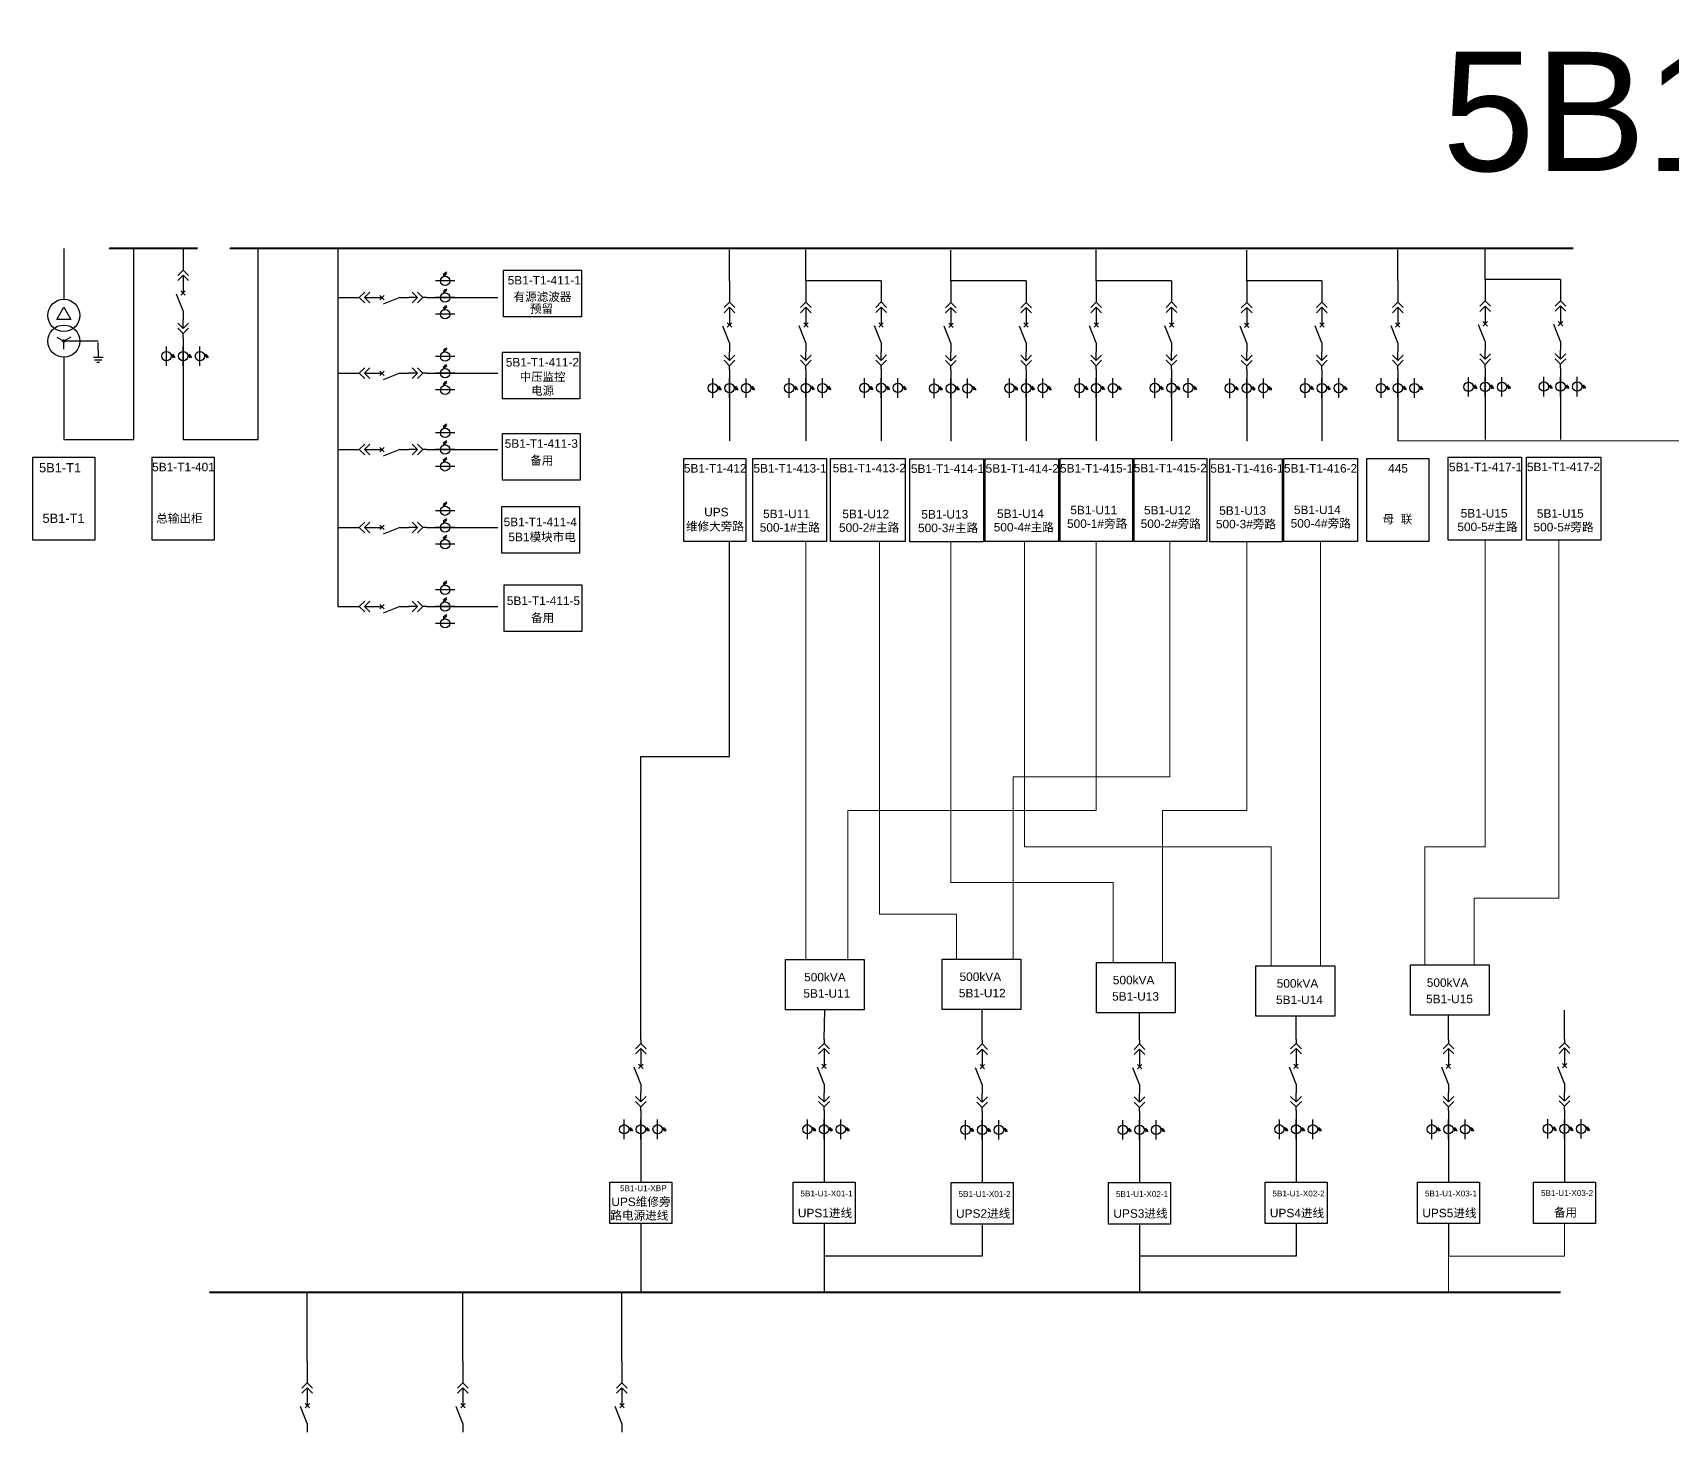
# Model space of a CAD drawing. Header units: metres. Extents: x 1150 to 1425, y 562 to 788.
# Drawn here: x 1149.7 to 1287.2, y 670.4 to 787.8 of the extents above; entities that cross this region are included whole.
import ezdxf
from ezdxf.enums import TextEntityAlignment as Align

# ---------------------------------------------------------------- set-up
doc = ezdxf.new("R2010")
doc.units = ezdxf.units.M
doc.header["$MEASUREMENT"] = 0
doc.linetypes.add('CENTER', pattern=[2, 1.25, -0.25, 0.25, -0.25])
doc.linetypes.add('CONTINOUS', pattern=[0])
doc.layers.get('0').update_dxf_attribs({"linetype": 'CONTINUOUS', "lineweight": 25})
doc.styles.add('Standard_copy2', font='arial.ttf')

# ---------------------------------------------------------------- blocks, each defined once
blk = doc.blocks.new('DYDQAA05')
at = {"color": 0}
blk.add_lwpolyline([(0, 0), (0, -7)], dxfattribs=at)
blk = doc.blocks.new('DYDQAA03')
at = {"color": 0}
for points in [[(0, 0), (0, -1.5)], [(-2.12, -3.62), (0, -1.5)], [(-2.12, -5.62), (0, -3.5)], [(2.12, -3.62), (0, -1.5)], [(2.12, -5.62), (0, -3.5)], [(0, -3.5), (0, -7)]]:
    blk.add_lwpolyline(points, dxfattribs=at)
blk = doc.blocks.new('DYDQAA09')
at = {"color": 0}
blk.add_lwpolyline([(0, 0), (0, -3.5)], dxfattribs=at)
blk.add_lwpolyline([(0, 0), (0, -3.5)], dxfattribs=at)
blk.add_lwpolyline([(0, 0), (0, -3.5)], dxfattribs=at)
blk.add_lwpolyline([(0, 0), (0, -3.5)], dxfattribs=at)
blk.add_lwpolyline([(0, 0), (0, -3.5)], dxfattribs=at)
blk.add_lwpolyline([(0, 0), (0, -3.5)], dxfattribs=at)
blk.add_lwpolyline([(0, 0), (0, -3.5)], dxfattribs=at)
blk.add_lwpolyline([(0, 0), (0, -3.5)], dxfattribs=at)
blk.add_lwpolyline([(0, 0), (0, -3.5)], dxfattribs=at)
blk = doc.blocks.new('DYDQ0201')
at = {"color": 0}
for points in [[(0.86, -0.86), (-0.86, 0.86)], [(-0.86, -0.86), (0.86, 0.86)], [(0, -7), (-2.61, -0.37)]]:
    blk.add_lwpolyline(points, dxfattribs=at)
blk = doc.blocks.new('DYDQAA04')
at = {"color": 0}
for points in [[(0, -3.5), (0, 0)], [(-2.12, -1.38), (0, -3.5)], [(-2.12, -3.38), (0, -5.5)], [(2.12, -1.38), (0, -3.5)], [(2.12, -3.38), (0, -5.5)], [(0, -7), (0, -5.5)]]:
    blk.add_lwpolyline(points, dxfattribs=at)
blk = doc.blocks.new('A$C03DD39B5')
for p, q in [((417, 475), (283, 392)), ((417, 422), (283, 339)), ((350, 333), (350, 467))]:
    blk.add_line(p, q)
blk.add_lwpolyline([(700, 167), (0, 167)])
blk.add_circle((350, 167), 167)

msp = doc.modelspace()

# ---------------------------------------------------------------- linework, layer by layer
at = {"color": 0}
for p, q in [((1152.34, 769.71, -33936.8), (1152.34, 765.47, -38547.73)), ((1158.2, 753.69, -38547.73), (1158.2, 769.71, -36762.34)), ((1151.75, 763.77, -38547.73), (1152.34, 764.79, -38547.73)), ((1151.75, 763.77, -38547.73), (1152.34, 764.79, -38547.73)), ((1152.34, 764.79, -38547.73), (1152.92, 763.77, -38547.73)), ((1152.92, 763.77, -38547.73), (1151.75, 763.77, -38547.73)), ((1151.75, 762.29, -38547.73), (1152.34, 761.95, -38547.73)), ((1152.33, 762.05, -38547.73), (1152.24, 761.96, -38547.73)), ((1152.37, 762.04, -38547.73), (1152.24, 761.91, -38547.73)), ((1152.39, 762.04, -38547.73), (1152.25, 761.9, -38547.73)), ((1152.3, 762.04, -38547.73), (1152.25, 761.99, -38547.73)), ((1152.41, 762.01, -38547.73), (1152.27, 761.87, -38547.73)), ((1152.42, 762, -38547.73), (1152.28, 761.86, -38547.73)), ((1152.44, 761.97, -38547.73), (1152.32, 761.85, -38547.73)), ((1152.92, 762.29, -38547.73), (1152.34, 761.95, -38547.73)), ((1152.34, 761.27, -38547.73), (1152.34, 761.95, -38547.73)), ((1155.23, 761.95, -38547.73), (1152.34, 761.95, -38547.73)), ((1152.44, 761.94, -38547.73), (1152.34, 761.85, -38547.73)), ((1152.34, 760.59, -38547.73), (1152.34, 753.69, -38547.73)), ((1154.82, 760.59, -38547.73), (1155.63, 760.59, -38547.73)), ((1154.92, 760.39, -38547.73), (1155.53, 760.39, -38547.73)), ((1155.12, 760.19, -38547.73), (1155.33, 760.19, -38547.73)), ((1152.34, 753.69, -38547.73), (1158.2, 753.69, -38547.73))]:
    msp.add_line(p, q, dxfattribs=at)
for p, q in [((1168.65, 753.69, -36762.34), (1168.65, 769.71, -36762.34)), ((1175.32, 769.71, -36762.34), (1175.32, 739.68)), ((1208.19, 767.02, -18792.38), (1208.19, 769.6, -17409.11)), ((1214.6, 767.02, -19484.02), (1214.6, 769.6, -18100.74)), ((1226.76, 767, -18792.38), (1226.76, 769.58, -17409.11)), ((1238.96, 767.02, -18098.01), (1238.96, 769.6, -16714.74)), ((1251.58, 767.01, -19484.02), (1251.58, 769.59, -18100.74)), ((1264.26, 767.02, -18792.38), (1264.26, 769.6, -17409.11)), ((1271.59, 767.13, -38145.62), (1271.59, 769.71, -36762.34)), ((1277.91, 767.13, -38145.62), (1271.59, 767.13, -38145.62)), ((1220.91, 767.02, -19484.02), (1214.6, 767.02, -19484.02)), ((1233.07, 767, -18792.38), (1226.76, 767, -18792.38)), ((1245.28, 767.02, -18098.01), (1238.96, 767.02, -18098.01)), ((1257.89, 767.01, -19484.02), (1251.58, 767.01, -19484.02)), ((1183.56, 765.6, 2201.21), (1185.19, 765.6, 2201.21)), ((1185.19, 765.6, 2201.21), (1188.76, 765.6, 2201.21)), ((1162.35, 761.47, -36762.34), (1162.35, 759.83, -36762.34)), ((1162.35, 759.83, -36762.34), (1162.35, 753.69, -36762.34)), ((1183.56, 759.25, 2201.21), (1185.19, 759.25, 2201.21)), ((1185.19, 759.25, 2201.21), (1188.76, 759.25, 2201.21)), ((1271.59, 758.89, -35944.4), (1271.59, 757.25, -35944.4)), ((1277.91, 758.91, -35252.76), (1277.91, 757.27, -35252.76)), ((1208.19, 758.78, -16591.17), (1208.19, 757.14, -16591.17)), ((1214.6, 758.78, -17282.81), (1214.6, 757.14, -17282.81)), ((1220.91, 758.8, -16591.17), (1220.91, 757.16, -16591.17)), ((1226.76, 758.76, -16591.17), (1226.76, 757.12, -16591.17)), ((1233.07, 758.77, -15899.53), (1233.07, 757.13, -15899.53)), ((1238.96, 758.78, -15896.8), (1238.96, 757.14, -15896.8)), ((1245.28, 758.8, -15205.16), (1245.28, 757.16, -15205.16)), ((1251.58, 758.77, -17282.81), (1251.58, 757.13, -17282.81)), ((1257.89, 758.79, -16591.17), (1257.89, 757.15, -16591.17)), ((1264.26, 758.78, -16591.17), (1264.26, 757.14, -16591.17)), ((1208.19, 757.14, -16591.17), (1208.19, 753.58, -16591.17)), ((1214.6, 757.14, -17282.81), (1214.6, 753.58, -17282.81)), ((1220.91, 757.16, -16591.17), (1220.91, 753.59, -16591.17)), ((1226.76, 757.12, -16591.17), (1226.76, 753.55, -16591.17)), ((1233.07, 757.13, -15899.53), (1233.07, 753.57, -15899.53)), ((1238.96, 757.14, -15896.8), (1238.96, 753.58, -15896.8)), ((1245.28, 757.16, -15205.16), (1245.28, 753.59, -15205.16)), ((1251.58, 757.13, -17282.81), (1251.58, 753.56, -17282.81)), ((1257.89, 757.15, -16591.17), (1257.89, 753.58, -16591.17)), ((1264.26, 757.14, -16591.17), (1264.26, 753.58, -16591.17)), ((1271.59, 757.25, -35944.4), (1271.59, 753.69, -35944.4)), ((1277.91, 757.27, -35252.76), (1277.91, 753.7, -35252.76)), ((1162.35, 753.69, -36762.34), (1168.65, 753.69, -36762.34)), ((1183.56, 752.85, 2201.21), (1185.19, 752.85, 2201.21)), ((1185.19, 752.85, 2201.21), (1188.76, 752.85, 2201.21)), ((1183.56, 746.32, 2201.21), (1185.19, 746.32, 2201.21)), ((1185.19, 746.32, 2201.21), (1188.76, 746.32, 2201.21)), ((1183.56, 739.68, 2201.21), (1185.19, 739.68, 2201.21)), ((1185.19, 739.68, 2201.21), (1188.76, 739.68, 2201.21)), ((1200.75, 696.6, -16843.72), (1200.75, 694.96, -16843.72)), ((1216.12, 696.6, 10721.42), (1216.12, 694.96, 10721.42)), ((1229.39, 696.55, 10721.42), (1229.39, 694.91, 10721.42)), ((1242.59, 696.55, -3837.98), (1242.59, 694.91, -3837.98)), ((1255.72, 696.6, -3837.98), (1255.72, 694.96, -3837.98)), ((1268.51, 696.6, -18695.99), (1268.51, 694.96, -18695.99)), ((1278.25, 696.64, 12922.44), (1278.25, 695, 12922.44)), ((1200.75, 694.96, -16843.72), (1200.75, 691.39, -16843.72)), ((1216.12, 694.96, 10721.42), (1216.12, 691.39, 10721.42)), ((1229.39, 694.91, 10721.42), (1229.39, 691.35, 10721.42)), ((1242.59, 694.91, -3837.98), (1242.59, 691.35, -3837.98)), ((1255.72, 694.96, -3837.98), (1255.72, 691.39, -3837.98)), ((1268.51, 694.96, -18695.99), (1268.51, 691.39, -18695.99)), ((1278.25, 695, 12922.44), (1278.25, 691.43, 12922.44)), ((1200.75, 687.91, -16843.72), (1200.75, 682.16, -16843.72)), ((1216.12, 687.91, -3837.98), (1216.12, 682.15, -3837.98)), ((1229.39, 687.87, 10721.42), (1229.39, 685.17, 10721.42)), ((1242.59, 687.87, -3837.98), (1242.59, 682.15, -3837.98)), ((1255.72, 687.91, -3837.98), (1255.72, 685.17, -3837.98)), ((1268.51, 687.91, -18695.99), (1268.51, 685.17, -18695.99)), ((1229.39, 685.17, 10721.42), (1216.12, 685.17, 10721.42)), ((1255.72, 685.17, -3837.98), (1242.59, 685.17, -3837.98)), ((1172.76, 676.37, -5221.26), (1172.76, 682.15, -3837.98)), ((1185.82, 676.37, -5221.26), (1185.82, 682.21, -3837.98)), ((1199.16, 676.37, -5221.26), (1199.16, 682.21, -3837.98))]:
    msp.add_line(p, q)
at = {"color": 0, "linetype": 'CENTER', "ltscale": 0.5}
msp.add_line((1155.23, 761.2, -38547.73), (1155.23, 761.95, -38547.73), dxfattribs=at)
at = {"color": 1, "lineweight": 20}
msp.add_line((1264.26, 753.58, -16591.17), (1311.29, 753.58, -16591.17), dxfattribs=at)
at = {"color": 5, "lineweight": 30}
for p, q in [((1208.19, 727.11, -19044.93), (1208.19, 745.13, -17409.11)), ((1200.75, 703.35, -19044.93), (1200.75, 727.11, -19044.93)), ((1200.75, 727.11, -19044.93), (1208.19, 727.11, -19044.93))]:
    msp.add_line(p, q, dxfattribs=at)
at = {"color": 6, "lineweight": 20}
for p, q in [((1214.6, 745.14, -18100.74), (1214.6, 710.07)), ((1220.78, 745.15, -17409.11), (1220.78, 713.86, -17409.11)), ((1226.76, 745.11, -17409.11), (1226.76, 716.52, -17409.11)), ((1232.94, 745.13, -16717.47), (1232.94, 719.53, -16717.47)), ((1271.59, 745.24, -36762.34), (1271.59, 719.53, -36762.34)), ((1232.94, 719.53, -42168.74), (1253.64, 719.53, -42168.74)), ((1253.64, 719.53, -42168.74), (1253.64, 709.54, 41794.41)), ((1271.59, 719.53, -62213.62), (1266.54, 719.53, -62213.62)), ((1266.54, 719.53, -62213.62), (1266.54, 709.61, 41794.41)), ((1226.76, 716.52, -42860.38), (1240.39, 716.52, -42860.38)), ((1240.39, 716.52, -42860.38), (1240.39, 709.82, 20897.21)), ((1220.78, 713.86, -42860.38), (1227.22, 713.86, -17409.11)), ((1227.22, 713.86, -17409.11), (1227.22, 710.1))]:
    msp.add_line(p, q, dxfattribs=at)
at = {"color": 4, "lineweight": 20}
for p, q in [((1238.96, 722.57, 8042.17), (1238.96, 745.14, -16714.74)), ((1245.14, 725.38, 8042.17), (1245.14, 745.15, -16023.1)), ((1251.58, 722.57, 8042.17), (1251.58, 745.12, -18100.74)), ((1257.76, 745.14, -17409.11), (1257.76, 722.57, -17409.11)), ((1277.77, 745.26, -36070.7), (1277.77, 715.21, -36070.7)), ((1231.98, 710.1), (1231.98, 725.38, 8042.17)), ((1231.98, 725.38, 8042.17), (1245.14, 725.38, 8042.17)), ((1218.13, 711.54, -17409.11), (1218.13, 722.57, -17409.11)), ((1218.13, 722.57, -17409.11), (1238.96, 722.57, -17409.11)), ((1244.51, 709.82, 20897.21), (1244.51, 722.57, -17409.11)), ((1244.51, 722.57, -17409.11), (1251.58, 722.57, -17409.11)), ((1257.76, 709.54, 41794.41), (1257.76, 722.57, -17409.11)), ((1270.66, 715.21, -61521.98), (1270.66, 709.61, 41794.41)), ((1277.77, 715.21, -61521.98), (1270.66, 715.21, -61521.98)), ((1218.13, 711.54, -17409.11), (1218.13, 710.09, -17409.11))]:
    msp.add_line(p, q, dxfattribs=at)
at = {"lineweight": -3}
for p, q in [((1216.12, 703.35, 8520.2), (1216.19, 705.85)), ((1229.39, 703.3, 8520.2), (1229.39, 705.87)), ((1242.59, 703.3, -6039.19), (1242.59, 705.6, 20897.21)), ((1255.72, 703.35, -6039.19), (1255.72, 705.32, 41794.41)), ((1268.51, 703.35, -20897.21), (1268.51, 705.39, 41794.41))]:
    msp.add_line(p, q, dxfattribs=at)
at = {"color": 3}
msp.add_line((1278.22, 705.83, 12008.11), (1278.22, 703.39, 12008.11), dxfattribs=at)
at = {"lineweight": 20}
for p, q in [((1278.25, 685.17, -18695.99), (1278.25, 687.96, 13896.74)), ((1268.51, 685.17, -18695.99), (1278.25, 685.17, -18695.99)), ((1268.51, 685.17, -18695.99), (1268.51, 682.15, -3837.98))]:
    msp.add_line(p, q, dxfattribs=at)
at = {"color": 1, "lineweight": 40}
msp.add_line((1164.56, 682.15, -3837.98), (1277.92, 682.15, -3837.98), dxfattribs=at)
at = {"color": 1, "lineweight": 40, "ltscale": 100, "elevation": -36762.34}
for points in [[(1163.55, 769.71), (1156.18, 769.71), (1156.18, 769.71)], [(1278.96, 769.71), (1166.3, 769.71), (1166.3, 769.71)]]:
    msp.add_lwpolyline(points, dxfattribs=at)
at = {"lineweight": -3}
for points, elevation in [([(1189.24, 767.9), (1195.76, 767.9), (1195.76, 763.98), (1189.24, 763.98)], 37640.52), ([(1189.14, 754.2), (1195.66, 754.2), (1195.66, 750.28), (1189.14, 750.28)], 38145.62), ([(1238.98, 709.82), (1245.59, 709.82), (1245.59, 705.6), (1238.98, 705.6)], 20897.21), ([(1252.36, 709.54), (1258.97, 709.54), (1258.97, 705.32), (1252.36, 705.32)], 41794.41), ([(1265.33, 709.61), (1271.93, 709.61), (1271.93, 705.39), (1265.33, 705.39)], 41794.41)]:
    msp.add_lwpolyline(points, close=True, dxfattribs=dict(at, elevation=elevation))
at = {"color": 0, "elevation": -38547.73}
msp.add_lwpolyline([(1155.23, 761.2), (1155.23, 760.59)], dxfattribs=at)
at = {"lineweight": -3}
for points in [[(1189.13, 761.02), (1195.64, 761.02), (1195.64, 757.1), (1189.13, 757.1)], [(1189.08, 748.07), (1195.6, 748.07), (1195.6, 744.16), (1189.08, 744.16)], [(1189.29, 741.5), (1195.8, 741.5), (1195.8, 737.59), (1189.29, 737.59)], [(1212.88, 710.07), (1219.49, 710.07), (1219.49, 705.85), (1212.88, 705.85)], [(1226.03, 710.1), (1232.64, 710.1), (1232.64, 705.87), (1226.03, 705.87)]]:
    msp.add_lwpolyline(points, close=True, dxfattribs=at)
for points, elevation in [([(1149.73, 752.2), (1154.94, 752.2), (1154.94, 745.24), (1149.73, 745.24)], -33996.14), ([(1159.75, 752.2), (1164.96, 752.2), (1164.96, 745.24), (1159.75, 745.24)], -37580.28), ([(1204.36, 752.09), (1209.57, 752.09), (1209.57, 745.13), (1204.36, 745.13)], -17409.11), ([(1210.14, 752.09), (1216.34, 752.09), (1216.34, 745.14), (1210.14, 745.14)], -18100.74), ([(1216.67, 752.11), (1222.93, 752.11), (1222.93, 745.15), (1216.67, 745.15)], -17409.11), ([(1223.31, 752.06), (1229.51, 752.06), (1229.51, 745.11), (1223.31, 745.11)], -17409.11), ([(1229.65, 752.08), (1235.79, 752.08), (1235.79, 745.13), (1229.65, 745.13)], -16717.47), ([(1235.93, 752.09), (1241.99, 752.09), (1241.99, 745.14), (1235.93, 745.14)], -16714.74), ([(1242.14, 752.11), (1248.24, 752.11), (1248.24, 745.15), (1242.14, 745.15)], -16023.1), ([(1248.49, 752.08), (1254.57, 752.08), (1254.57, 745.12), (1248.49, 745.12)], -18100.74), ([(1254.71, 752.09), (1260.88, 752.09), (1260.88, 745.14), (1254.71, 745.14)], -17409.11), ([(1261.65, 752.09), (1266.86, 752.09), (1266.86, 745.14), (1261.65, 745.14)], -17409.11), ([(1268.48, 752.2), (1274.63, 752.2), (1274.63, 745.24), (1268.48, 745.24)], -36762.34), ([(1275.07, 752.21), (1281.28, 752.21), (1281.28, 745.26), (1275.07, 745.26)], -36070.7), ([(1198.15, 691.39), (1203.36, 691.39), (1203.36, 687.91), (1198.15, 687.91)], -16843.72), ([(1213.52, 691.39), (1218.73, 691.39), (1218.73, 687.91), (1213.52, 687.91)], 10721.42), ([(1226.78, 691.35), (1231.99, 691.35), (1231.99, 687.87), (1226.78, 687.87)], 10721.42), ([(1239.98, 691.35), (1245.19, 691.35), (1245.19, 687.87), (1239.98, 687.87)], -3837.98), ([(1253.12, 691.39), (1258.33, 691.39), (1258.33, 687.91), (1253.12, 687.91)], -3837.98), ([(1265.91, 691.39), (1271.12, 691.39), (1271.12, 687.91), (1265.91, 687.91)], -18695.99), ([(1275.64, 691.39), (1280.85, 691.39), (1280.85, 687.91), (1275.64, 687.91)], 12922.44)]:
    msp.add_lwpolyline(points, close=True, dxfattribs=dict(elevation=elevation))
at = {"color": 0, "linetype": 'CONTINOUS'}
for centre in [(1152.34, 764.11, -38547.73), (1152.34, 761.95, -38547.73)]:
    msp.add_circle(centre, 1.35, dxfattribs=at)
at = {"color": 0}
msp.add_circle((1152.34, 761.95, -38547.73), 0.101, dxfattribs=at)

# ---------------------------------------------------------------- block references
for name, p, xscale, yscale, zscale in [('DYDQAA05', (1162.35, 769.71, -38963.55), 0.2128954749704126, 0.2128954749704126, 0.2128954749704126), ('DYDQAA03', (1162.35, 768.22, -38963.55), 0.2128954749704126, 0.2128954749704126, 0.2128954749704126), ('A$C03DD39B5', (1183.51, 766.61, 2201.21), 0.002338875, 0.002338875, 0.002338875), ('DYDQAA05', (1271.59, 767.13, -38145.62), 0.2128954749704126, 0.2128954749704126, 0.2128954749704126), ('DYDQAA05', (1277.91, 767.13, -37453.98), 0.2128954749704126, 0.2128954749704126, 0.2128954749704126), ('DYDQ0201', (1162.35, 765.98, -38963.55), 0.2128954749704126, 0.2128954749704126, 0.2128954749704126), ('DYDQAA09', (1162.35, 766.73, -38963.55), 0.2128954749704126, 0.2128954749704126, 0.2128954749704126), ('A$C03DD39B5', (1183.51, 765.21, 2201.21), 0.002338875, 0.002338875, 0.002338875), ('DYDQAA05', (1208.19, 767.02, -18792.38), 0.2128954749704126, 0.2128954749704126, 0.2128954749704126), ('DYDQAA05', (1214.6, 767.02, -19484.02), 0.2128954749704126, 0.2128954749704126, 0.2128954749704126), ('DYDQAA05', (1220.91, 767.02, -18792.38), 0.2128954749704126, 0.2128954749704126, 0.2128954749704126), ('DYDQAA05', (1226.76, 767, -18792.38), 0.2128954749704126, 0.2128954749704126, 0.2128954749704126), ('DYDQAA05', (1233.07, 767, -18100.74), 0.2128954749704126, 0.2128954749704126, 0.2128954749704126), ('DYDQAA05', (1238.96, 767.02, -18098.01), 0.2128954749704126, 0.2128954749704126, 0.2128954749704126), ('DYDQAA05', (1245.28, 767.02, -17406.37), 0.2128954749704126, 0.2128954749704126, 0.2128954749704126), ('DYDQAA05', (1251.58, 767.01, -19484.02), 0.2128954749704126, 0.2128954749704126, 0.2128954749704126), ('DYDQAA05', (1257.89, 767.01, -18792.38), 0.2128954749704126, 0.2128954749704126, 0.2128954749704126), ('DYDQAA05', (1264.26, 767.02, -18792.38), 0.2128954749704126, 0.2128954749704126, 0.2128954749704126), ('DYDQAA09', (1162.35, 764.49, -38963.55), 0.2128954749704126, 0.2128954749704126, 0.2128954749704126), ('A$C03DD39B5', (1183.51, 763.81, 2201.21), 0.002338875, 0.002338875, 0.002338875), ('DYDQAA03', (1208.19, 765.53, -18792.38), 0.2128954749704126, 0.2128954749704126, 0.2128954749704126), ('DYDQAA03', (1214.6, 765.53, -19484.02), 0.2128954749704126, 0.2128954749704126, 0.2128954749704126), ('DYDQAA03', (1220.91, 765.55, -18792.38), 0.2128954749704126, 0.2128954749704126, 0.2128954749704126), ('DYDQAA03', (1226.76, 765.51, -18792.38), 0.2128954749704126, 0.2128954749704126, 0.2128954749704126), ('DYDQAA03', (1233.07, 765.52, -18100.74), 0.2128954749704126, 0.2128954749704126, 0.2128954749704126), ('DYDQAA03', (1238.96, 765.53, -18098.01), 0.2128954749704126, 0.2128954749704126, 0.2128954749704126), ('DYDQAA03', (1245.28, 765.55, -17406.37), 0.2128954749704126, 0.2128954749704126, 0.2128954749704126), ('DYDQAA03', (1251.58, 765.52, -19484.02), 0.2128954749704126, 0.2128954749704126, 0.2128954749704126), ('DYDQAA03', (1257.89, 765.53, -18792.38), 0.2128954749704126, 0.2128954749704126, 0.2128954749704126), ('DYDQAA03', (1264.26, 765.53, -18792.38), 0.2128954749704126, 0.2128954749704126, 0.2128954749704126), ('DYDQAA03', (1271.59, 765.64, -38145.62), 0.2128954749704126, 0.2128954749704126, 0.2128954749704126), ('DYDQAA03', (1277.91, 765.66, -37453.98), 0.2128954749704126, 0.2128954749704126, 0.2128954749704126), ('DYDQAA04', (1162.35, 763.75, -38963.55), 0.2128954749704126, 0.2128954749704126, 0.2128954749704126), ('DYDQ0201', (1208.19, 763.29, -18792.38), 0.2128954749704126, 0.2128954749704126, 0.2128954749704126), ('DYDQAA09', (1208.19, 764.04, -18792.38), 0.2128954749704126, 0.2128954749704126, 0.2128954749704126), ('DYDQ0201', (1214.6, 763.3, -19484.02), 0.2128954749704126, 0.2128954749704126, 0.2128954749704126), ('DYDQAA09', (1214.6, 764.04, -19484.02), 0.2128954749704126, 0.2128954749704126, 0.2128954749704126), ('DYDQ0201', (1220.91, 763.31, -18792.38), 0.2128954749704126, 0.2128954749704126, 0.2128954749704126), ('DYDQAA09', (1220.91, 764.06, -18792.38), 0.2128954749704126, 0.2128954749704126, 0.2128954749704126), ('DYDQ0201', (1226.76, 763.27, -18792.38), 0.2128954749704126, 0.2128954749704126, 0.2128954749704126), ('DYDQAA09', (1226.76, 764.02, -18792.38), 0.2128954749704126, 0.2128954749704126, 0.2128954749704126), ('DYDQ0201', (1233.07, 763.29, -18100.74), 0.2128954749704126, 0.2128954749704126, 0.2128954749704126), ('DYDQAA09', (1233.07, 764.03, -18100.74), 0.2128954749704126, 0.2128954749704126, 0.2128954749704126), ('DYDQ0201', (1238.96, 763.3, -18098.01), 0.2128954749704126, 0.2128954749704126, 0.2128954749704126), ('DYDQAA09', (1238.96, 764.04, -18098.01), 0.2128954749704126, 0.2128954749704126, 0.2128954749704126), ('DYDQ0201', (1245.28, 763.31, -17406.37), 0.2128954749704126, 0.2128954749704126, 0.2128954749704126), ('DYDQAA09', (1245.28, 764.06, -17406.37), 0.2128954749704126, 0.2128954749704126, 0.2128954749704126), ('DYDQ0201', (1251.58, 763.28, -19484.02), 0.2128954749704126, 0.2128954749704126, 0.2128954749704126), ('DYDQAA09', (1251.58, 764.03, -19484.02), 0.2128954749704126, 0.2128954749704126, 0.2128954749704126), ('DYDQ0201', (1257.89, 763.3, -18792.38), 0.2128954749704126, 0.2128954749704126, 0.2128954749704126), ('DYDQAA09', (1257.89, 764.04, -18792.38), 0.2128954749704126, 0.2128954749704126, 0.2128954749704126), ('DYDQ0201', (1264.26, 763.3, -18792.38), 0.2128954749704126, 0.2128954749704126, 0.2128954749704126), ('DYDQAA09', (1264.26, 764.04, -18792.38), 0.2128954749704126, 0.2128954749704126, 0.2128954749704126), ('DYDQ0201', (1271.59, 763.4, -38145.62), 0.2128954749704126, 0.2128954749704126, 0.2128954749704126), ('DYDQAA09', (1271.59, 764.15, -38145.62), 0.2128954749704126, 0.2128954749704126, 0.2128954749704126), ('DYDQ0201', (1277.91, 763.42, -37453.98), 0.2128954749704126, 0.2128954749704126, 0.2128954749704126), ('DYDQAA09', (1277.91, 764.17, -37453.98), 0.2128954749704126, 0.2128954749704126, 0.2128954749704126), ('DYDQAA09', (1162.35, 762.26, -38963.55), 0.2128954749704126, 0.2128954749704126, 0.2128954749704126), ('DYDQAA09', (1208.19, 761.8, -18792.38), 0.2128954749704126, 0.2128954749704126, 0.2128954749704126), ('DYDQAA09', (1214.6, 761.81, -19484.02), 0.2128954749704126, 0.2128954749704126, 0.2128954749704126), ('DYDQAA09', (1220.91, 761.82, -18792.38), 0.2128954749704126, 0.2128954749704126, 0.2128954749704126), ('DYDQAA09', (1226.76, 761.78, -18792.38), 0.2128954749704126, 0.2128954749704126, 0.2128954749704126), ('DYDQAA09', (1233.07, 761.8, -18100.74), 0.2128954749704126, 0.2128954749704126, 0.2128954749704126), ('DYDQAA09', (1238.96, 761.81, -18098.01), 0.2128954749704126, 0.2128954749704126, 0.2128954749704126), ('DYDQAA09', (1245.28, 761.82, -17406.37), 0.2128954749704126, 0.2128954749704126, 0.2128954749704126), ('DYDQAA09', (1251.58, 761.79, -19484.02), 0.2128954749704126, 0.2128954749704126, 0.2128954749704126), ('DYDQAA09', (1257.89, 761.81, -18792.38), 0.2128954749704126, 0.2128954749704126, 0.2128954749704126), ('DYDQAA09', (1264.26, 761.81, -18792.38), 0.2128954749704126, 0.2128954749704126, 0.2128954749704126), ('DYDQAA09', (1271.59, 761.91, -38145.62), 0.2128954749704126, 0.2128954749704126, 0.2128954749704126), ('DYDQAA09', (1277.91, 761.93, -37453.98), 0.2128954749704126, 0.2128954749704126, 0.2128954749704126), ('A$C03DD39B5', (1183.51, 760.26, 2201.21), 0.002338875, 0.002338875, 0.002338875), ('DYDQAA04', (1208.19, 761.06, -18792.38), 0.2128954749704126, 0.2128954749704126, 0.2128954749704126), ('DYDQAA04', (1214.6, 761.06, -19484.02), 0.2128954749704126, 0.2128954749704126, 0.2128954749704126), ('DYDQAA04', (1220.91, 761.08, -18792.38), 0.2128954749704126, 0.2128954749704126, 0.2128954749704126), ('DYDQAA04', (1226.76, 761.04, -18792.38), 0.2128954749704126, 0.2128954749704126, 0.2128954749704126), ('DYDQAA04', (1233.07, 761.05, -18100.74), 0.2128954749704126, 0.2128954749704126, 0.2128954749704126), ('DYDQAA04', (1238.96, 761.06, -18098.01), 0.2128954749704126, 0.2128954749704126, 0.2128954749704126), ('DYDQAA04', (1245.28, 761.08, -17406.37), 0.2128954749704126, 0.2128954749704126, 0.2128954749704126), ('DYDQAA04', (1251.58, 761.05, -19484.02), 0.2128954749704126, 0.2128954749704126, 0.2128954749704126), ('DYDQAA04', (1257.89, 761.06, -18792.38), 0.2128954749704126, 0.2128954749704126, 0.2128954749704126), ('DYDQAA04', (1264.26, 761.06, -18792.38), 0.2128954749704126, 0.2128954749704126, 0.2128954749704126), ('DYDQAA04', (1271.59, 761.17, -38145.62), 0.2128954749704126, 0.2128954749704126, 0.2128954749704126), ('DYDQAA04', (1277.91, 761.18, -37453.98), 0.2128954749704126, 0.2128954749704126, 0.2128954749704126), ('A$C03DD39B5', (1183.51, 758.86, 2201.21), 0.002338875, 0.002338875, 0.002338875), ('DYDQAA09', (1208.19, 759.57, -18792.38), 0.2128954749704126, 0.2128954749704126, 0.2128954749704126), ('DYDQAA09', (1214.6, 759.57, -19484.02), 0.2128954749704126, 0.2128954749704126, 0.2128954749704126), ('DYDQAA09', (1220.91, 759.59, -18792.38), 0.2128954749704126, 0.2128954749704126, 0.2128954749704126), ('DYDQAA09', (1226.76, 759.54, -18792.38), 0.2128954749704126, 0.2128954749704126, 0.2128954749704126), ('DYDQAA09', (1233.07, 759.56, -18100.74), 0.2128954749704126, 0.2128954749704126, 0.2128954749704126), ('DYDQAA09', (1238.96, 759.57, -18098.01), 0.2128954749704126, 0.2128954749704126, 0.2128954749704126), ('DYDQAA09', (1245.28, 759.59, -17406.37), 0.2128954749704126, 0.2128954749704126, 0.2128954749704126), ('DYDQAA09', (1251.58, 759.56, -19484.02), 0.2128954749704126, 0.2128954749704126, 0.2128954749704126), ('DYDQAA09', (1257.89, 759.57, -18792.38), 0.2128954749704126, 0.2128954749704126, 0.2128954749704126), ('DYDQAA09', (1264.26, 759.57, -18792.38), 0.2128954749704126, 0.2128954749704126, 0.2128954749704126), ('DYDQAA09', (1271.59, 759.68, -38145.62), 0.2128954749704126, 0.2128954749704126, 0.2128954749704126), ('DYDQAA09', (1277.91, 759.69, -37453.98), 0.2128954749704126, 0.2128954749704126, 0.2128954749704126), ('A$C03DD39B5', (1183.51, 757.46, 2201.21), 0.002338875, 0.002338875, 0.002338875), ('A$C03DD39B5', (1183.51, 753.86, 2201.21), 0.002338875, 0.002338875, 0.002338875), ('A$C03DD39B5', (1183.51, 752.46, 2201.21), 0.002338875, 0.002338875, 0.002338875), ('A$C03DD39B5', (1183.51, 751.05, 2201.21), 0.002338875, 0.002338875, 0.002338875), ('A$C03DD39B5', (1183.51, 747.33, 2201.21), 0.002338875, 0.002338875, 0.002338875), ('A$C03DD39B5', (1183.51, 745.93, 2201.21), 0.002338875, 0.002338875, 0.002338875), ('A$C03DD39B5', (1183.51, 744.52, 2201.21), 0.002338875, 0.002338875, 0.002338875), ('A$C03DD39B5', (1183.51, 740.69, 2201.21), 0.002338875, 0.002338875, 0.002338875), ('A$C03DD39B5', (1183.51, 739.29, 2201.21), 0.002338875, 0.002338875, 0.002338875), ('A$C03DD39B5', (1183.51, 737.88, 2201.21), 0.002338875, 0.002338875, 0.002338875), ('DYDQAA03', (1200.75, 703.35, -19044.93), 0.2128954749704126, 0.2128954749704126, 0.2128954749704126), ('DYDQAA03', (1216.12, 703.35, 8520.2), 0.2128954749704126, 0.2128954749704126, 0.2128954749704126), ('DYDQAA03', (1229.39, 703.3, 8520.2), 0.2128954749704126, 0.2128954749704126, 0.2128954749704126), ('DYDQAA03', (1242.59, 703.3, -6039.19), 0.2128954749704126, 0.2128954749704126, 0.2128954749704126), ('DYDQAA03', (1255.72, 703.35, -6039.19), 0.2128954749704126, 0.2128954749704126, 0.2128954749704126), ('DYDQAA03', (1268.51, 703.35, -20897.21), 0.2128954749704126, 0.2128954749704126, 0.2128954749704126), ('DYDQAA03', (1278.25, 703.39, 10721.22), 0.2128954749704126, 0.2128954749704126, 0.2128954749704126), ('DYDQ0201', (1200.75, 701.11, -19044.93), 0.2128954749704126, 0.2128954749704126, 0.2128954749704126), ('DYDQAA09', (1200.75, 701.86, -19044.93), 0.2128954749704126, 0.2128954749704126, 0.2128954749704126), ('DYDQ0201', (1216.12, 701.11, 8520.2), 0.2128954749704126, 0.2128954749704126, 0.2128954749704126), ('DYDQAA09', (1216.12, 701.86, 8520.2), 0.2128954749704126, 0.2128954749704126, 0.2128954749704126), ('DYDQ0201', (1229.39, 701.07, 8520.2), 0.2128954749704126, 0.2128954749704126, 0.2128954749704126), ('DYDQAA09', (1229.39, 701.81, 8520.2), 0.2128954749704126, 0.2128954749704126, 0.2128954749704126), ('DYDQ0201', (1242.59, 701.07, -6039.19), 0.2128954749704126, 0.2128954749704126, 0.2128954749704126), ('DYDQAA09', (1242.59, 701.81, -6039.19), 0.2128954749704126, 0.2128954749704126, 0.2128954749704126), ('DYDQ0201', (1255.72, 701.11, -6039.19), 0.2128954749704126, 0.2128954749704126, 0.2128954749704126), ('DYDQAA09', (1255.72, 701.86, -6039.19), 0.2128954749704126, 0.2128954749704126, 0.2128954749704126), ('DYDQ0201', (1268.51, 701.11, -20897.21), 0.2128954749704126, 0.2128954749704126, 0.2128954749704126), ('DYDQAA09', (1268.51, 701.86, -20897.21), 0.2128954749704126, 0.2128954749704126, 0.2128954749704126), ('DYDQ0201', (1278.25, 701.15, 10721.22), 0.2128954749704126, 0.2128954749704126, 0.2128954749704126), ('DYDQAA09', (1278.25, 701.9, 10721.22), 0.2128954749704126, 0.2128954749704126, 0.2128954749704126), ('DYDQAA04', (1200.75, 698.88, -19044.93), 0.2128954749704126, 0.2128954749704126, 0.2128954749704126), ('DYDQAA09', (1200.75, 699.62, -19044.93), 0.2128954749704126, 0.2128954749704126, 0.2128954749704126), ('DYDQAA04', (1216.12, 698.88, 8520.2), 0.2128954749704126, 0.2128954749704126, 0.2128954749704126), ('DYDQAA09', (1216.12, 699.62, 8520.2), 0.2128954749704126, 0.2128954749704126, 0.2128954749704126), ('DYDQAA04', (1229.39, 698.83, 8520.2), 0.2128954749704126, 0.2128954749704126, 0.2128954749704126), ('DYDQAA09', (1229.39, 699.58, 8520.2), 0.2128954749704126, 0.2128954749704126, 0.2128954749704126), ('DYDQAA04', (1242.59, 698.83, -6039.19), 0.2128954749704126, 0.2128954749704126, 0.2128954749704126), ('DYDQAA09', (1242.59, 699.58, -6039.19), 0.2128954749704126, 0.2128954749704126, 0.2128954749704126), ('DYDQAA04', (1255.72, 698.88, -6039.19), 0.2128954749704126, 0.2128954749704126, 0.2128954749704126), ('DYDQAA09', (1255.72, 699.62, -6039.19), 0.2128954749704126, 0.2128954749704126, 0.2128954749704126), ('DYDQAA04', (1268.51, 698.88, -20897.21), 0.2128954749704126, 0.2128954749704126, 0.2128954749704126), ('DYDQAA09', (1268.51, 699.62, -20897.21), 0.2128954749704126, 0.2128954749704126, 0.2128954749704126), ('DYDQAA04', (1278.25, 698.92, 10721.22), 0.2128954749704126, 0.2128954749704126, 0.2128954749704126), ('DYDQAA09', (1278.25, 699.66, 10721.22), 0.2128954749704126, 0.2128954749704126, 0.2128954749704126), ('DYDQAA09', (1200.75, 697.39, -19044.93), 0.2128954749704126, 0.2128954749704126, 0.2128954749704126), ('DYDQAA09', (1216.12, 697.39, 8520.2), 0.2128954749704126, 0.2128954749704126, 0.2128954749704126), ('DYDQAA09', (1229.39, 697.34, 8520.2), 0.2128954749704126, 0.2128954749704126, 0.2128954749704126), ('DYDQAA09', (1242.59, 697.34, -6039.19), 0.2128954749704126, 0.2128954749704126, 0.2128954749704126), ('DYDQAA09', (1255.72, 697.39, -6039.19), 0.2128954749704126, 0.2128954749704126, 0.2128954749704126), ('DYDQAA09', (1268.51, 697.39, -20897.21), 0.2128954749704126, 0.2128954749704126, 0.2128954749704126), ('DYDQAA09', (1278.25, 697.43, 10721.22), 0.2128954749704126, 0.2128954749704126, 0.2128954749704126), ('DYDQAA05', (1172.76, 676.37, -5221.26), 0.2128954749704126, 0.2128954749704126, 0.2128954749704126), ('DYDQAA05', (1185.82, 676.37, -5221.26), 0.2128954749704126, 0.2128954749704126, 0.2128954749704126), ('DYDQAA05', (1199.16, 676.37, -5221.26), 0.2128954749704126, 0.2128954749704126, 0.2128954749704126), ('DYDQAA03', (1172.76, 674.88, -5221.26), 0.2128954749704126, 0.2128954749704126, 0.2128954749704126), ('DYDQAA03', (1185.82, 674.88, -5221.26), 0.2128954749704126, 0.2128954749704126, 0.2128954749704126), ('DYDQAA03', (1199.16, 674.88, -5221.26), 0.2128954749704126, 0.2128954749704126, 0.2128954749704126), ('DYDQ0201', (1172.76, 672.64, -5221.26), 0.2128954749704126, 0.2128954749704126, 0.2128954749704126), ('DYDQAA09', (1172.76, 673.39, -5221.26), 0.2128954749704126, 0.2128954749704126, 0.2128954749704126), ('DYDQ0201', (1185.82, 672.64, -5221.26), 0.2128954749704126, 0.2128954749704126, 0.2128954749704126), ('DYDQAA09', (1185.82, 673.39, -5221.26), 0.2128954749704126, 0.2128954749704126, 0.2128954749704126), ('DYDQ0201', (1199.16, 672.64, -5221.26), 0.2128954749704126, 0.2128954749704126, 0.2128954749704126), ('DYDQAA09', (1199.16, 673.39, -5221.26), 0.2128954749704126, 0.2128954749704126, 0.2128954749704126), ('DYDQAA09', (1172.76, 671.15, -5221.26), 0.2128954749704126, 0.2128954749704126, 0.2128954749704126), ('DYDQAA09', (1185.82, 671.15, -5221.26), 0.2128954749704126, 0.2128954749704126, 0.2128954749704126), ('DYDQAA09', (1199.16, 671.15, -5221.26), 0.2128954749704126, 0.2128954749704126, 0.2128954749704126)]:
    msp.add_blockref(name, p, dxfattribs=dict(xscale=xscale, yscale=yscale, zscale=zscale))
for name, p, xscale, yscale, zscale, rotation in [('DYDQAA03', (1176.81, 765.6), 0.2128954749704126, 0.2128954749704126, 0.2128954749704126, 90), ('DYDQ0201', (1179.04, 765.6), 0.2128954749704126, 0.2128954749704126, 0.2128954749704126, 90), ('DYDQAA04', (1181.28, 765.6), 0.2128954749704126, 0.2128954749704126, 0.2128954749704126, 90), ('DYDQAA05', (1175.32, 765.6), 0.2128954749704126, 0.2128954749704126, 0.2128954749704126, 90), ('DYDQAA09', (1178.3, 765.6), 0.2128954749704126, 0.2128954749704126, 0.2128954749704126, 90), ('DYDQAA09', (1180.53, 765.6), 0.2128954749704126, 0.2128954749704126, 0.2128954749704126, 90), ('DYDQAA09', (1182.77, 765.6), 0.2128954749704126, 0.2128954749704126, 0.2128954749704126, 90), ('A$C03DD39B5', (1160.56, 761.51, -36762.34), 0.002338875, 0.002338875, 0.002338875, 270), ('A$C03DD39B5', (1161.96, 761.51, -36762.34), 0.002338875, 0.002338875, 0.002338875, 270), ('A$C03DD39B5', (1163.37, 761.51, -36762.34), 0.002338875, 0.002338875, 0.002338875, 270), ('DYDQAA05', (1175.32, 759.25), 0.2128954749704126, 0.2128954749704126, 0.2128954749704126, 90), ('DYDQAA03', (1176.81, 759.25), 0.2128954749704126, 0.2128954749704126, 0.2128954749704126, 90), ('DYDQAA09', (1178.3, 759.25), 0.2128954749704126, 0.2128954749704126, 0.2128954749704126, 90), ('DYDQ0201', (1179.04, 759.25), 0.2128954749704126, 0.2128954749704126, 0.2128954749704126, 90), ('DYDQAA09', (1180.53, 759.25), 0.2128954749704126, 0.2128954749704126, 0.2128954749704126, 90), ('DYDQAA04', (1181.28, 759.25), 0.2128954749704126, 0.2128954749704126, 0.2128954749704126, 90), ('DYDQAA09', (1182.77, 759.25), 0.2128954749704126, 0.2128954749704126, 0.2128954749704126, 90), ('A$C03DD39B5', (1206.4, 758.82, -16591.17), 0.002338875, 0.002338875, 0.002338875, 270), ('A$C03DD39B5', (1207.8, 758.82, -16591.17), 0.002338875, 0.002338875, 0.002338875, 270), ('A$C03DD39B5', (1209.2, 758.82, -16591.17), 0.002338875, 0.002338875, 0.002338875, 270), ('A$C03DD39B5', (1212.8, 758.83, -17282.81), 0.002338875, 0.002338875, 0.002338875, 270), ('A$C03DD39B5', (1214.21, 758.83, -17282.81), 0.002338875, 0.002338875, 0.002338875, 270), ('A$C03DD39B5', (1215.61, 758.83, -17282.81), 0.002338875, 0.002338875, 0.002338875, 270), ('A$C03DD39B5', (1219.12, 758.84, -16591.17), 0.002338875, 0.002338875, 0.002338875, 270), ('A$C03DD39B5', (1220.53, 758.84, -16591.17), 0.002338875, 0.002338875, 0.002338875, 270), ('A$C03DD39B5', (1221.93, 758.84, -16591.17), 0.002338875, 0.002338875, 0.002338875, 270), ('A$C03DD39B5', (1231.28, 758.82, -15899.53), 0.002338875, 0.002338875, 0.002338875, 270), ('A$C03DD39B5', (1232.68, 758.82, -15899.53), 0.002338875, 0.002338875, 0.002338875, 270), ('A$C03DD39B5', (1234.09, 758.82, -15899.53), 0.002338875, 0.002338875, 0.002338875, 270), ('A$C03DD39B5', (1237.17, 758.83, -15896.8), 0.002338875, 0.002338875, 0.002338875, 270), ('A$C03DD39B5', (1238.57, 758.83, -15896.8), 0.002338875, 0.002338875, 0.002338875, 270), ('A$C03DD39B5', (1239.97, 758.83, -15896.8), 0.002338875, 0.002338875, 0.002338875, 270), ('A$C03DD39B5', (1243.48, 758.84, -15205.16), 0.002338875, 0.002338875, 0.002338875, 270), ('A$C03DD39B5', (1244.89, 758.84, -15205.16), 0.002338875, 0.002338875, 0.002338875, 270), ('A$C03DD39B5', (1246.29, 758.84, -15205.16), 0.002338875, 0.002338875, 0.002338875, 270), ('A$C03DD39B5', (1249.78, 758.81, -17282.81), 0.002338875, 0.002338875, 0.002338875, 270), ('A$C03DD39B5', (1251.19, 758.81, -17282.81), 0.002338875, 0.002338875, 0.002338875, 270), ('A$C03DD39B5', (1252.59, 758.81, -17282.81), 0.002338875, 0.002338875, 0.002338875, 270), ('A$C03DD39B5', (1256.1, 758.83, -16591.17), 0.002338875, 0.002338875, 0.002338875, 270), ('A$C03DD39B5', (1257.5, 758.83, -16591.17), 0.002338875, 0.002338875, 0.002338875, 270), ('A$C03DD39B5', (1258.91, 758.83, -16591.17), 0.002338875, 0.002338875, 0.002338875, 270), ('A$C03DD39B5', (1262.46, 758.83, -16591.17), 0.002338875, 0.002338875, 0.002338875, 270), ('A$C03DD39B5', (1263.87, 758.83, -16591.17), 0.002338875, 0.002338875, 0.002338875, 270), ('A$C03DD39B5', (1265.27, 758.83, -16591.17), 0.002338875, 0.002338875, 0.002338875, 270), ('A$C03DD39B5', (1269.8, 758.93, -35944.4), 0.002338875, 0.002338875, 0.002338875, 270), ('A$C03DD39B5', (1271.2, 758.93, -35944.4), 0.002338875, 0.002338875, 0.002338875, 270), ('A$C03DD39B5', (1272.61, 758.93, -35944.4), 0.002338875, 0.002338875, 0.002338875, 270), ('A$C03DD39B5', (1276.12, 758.95, -35252.76), 0.002338875, 0.002338875, 0.002338875, 270), ('A$C03DD39B5', (1277.52, 758.95, -35252.76), 0.002338875, 0.002338875, 0.002338875, 270), ('A$C03DD39B5', (1278.92, 758.95, -35252.76), 0.002338875, 0.002338875, 0.002338875, 270), ('A$C03DD39B5', (1224.96, 758.8, -16591.17), 0.002338875, 0.002338875, 0.002338875, 270), ('A$C03DD39B5', (1226.37, 758.8, -16591.17), 0.002338875, 0.002338875, 0.002338875, 270), ('A$C03DD39B5', (1227.77, 758.8, -16591.17), 0.002338875, 0.002338875, 0.002338875, 270), ('DYDQAA05', (1175.32, 752.85), 0.2128954749704126, 0.2128954749704126, 0.2128954749704126, 90), ('DYDQAA03', (1176.81, 752.85), 0.2128954749704126, 0.2128954749704126, 0.2128954749704126, 90), ('DYDQAA09', (1178.3, 752.85), 0.2128954749704126, 0.2128954749704126, 0.2128954749704126, 90), ('DYDQ0201', (1179.04, 752.85), 0.2128954749704126, 0.2128954749704126, 0.2128954749704126, 90), ('DYDQAA09', (1180.53, 752.85), 0.2128954749704126, 0.2128954749704126, 0.2128954749704126, 90), ('DYDQAA04', (1181.28, 752.85), 0.2128954749704126, 0.2128954749704126, 0.2128954749704126, 90), ('DYDQAA09', (1182.77, 752.85), 0.2128954749704126, 0.2128954749704126, 0.2128954749704126, 90), ('DYDQAA03', (1176.81, 746.32), 0.2128954749704126, 0.2128954749704126, 0.2128954749704126, 90), ('DYDQ0201', (1179.04, 746.32), 0.2128954749704126, 0.2128954749704126, 0.2128954749704126, 90), ('DYDQAA04', (1181.28, 746.32), 0.2128954749704126, 0.2128954749704126, 0.2128954749704126, 90), ('DYDQAA05', (1175.32, 746.32), 0.2128954749704126, 0.2128954749704126, 0.2128954749704126, 90), ('DYDQAA09', (1178.3, 746.32), 0.2128954749704126, 0.2128954749704126, 0.2128954749704126, 90), ('DYDQAA09', (1180.53, 746.32), 0.2128954749704126, 0.2128954749704126, 0.2128954749704126, 90), ('DYDQAA09', (1182.77, 746.32), 0.2128954749704126, 0.2128954749704126, 0.2128954749704126, 90), ('DYDQAA05', (1175.32, 739.68), 0.2128954749704126, 0.2128954749704126, 0.2128954749704126, 90), ('DYDQAA03', (1176.81, 739.68), 0.2128954749704126, 0.2128954749704126, 0.2128954749704126, 90), ('DYDQAA09', (1178.3, 739.68), 0.2128954749704126, 0.2128954749704126, 0.2128954749704126, 90), ('DYDQ0201', (1179.04, 739.68), 0.2128954749704126, 0.2128954749704126, 0.2128954749704126, 90), ('DYDQAA09', (1180.53, 739.68), 0.2128954749704126, 0.2128954749704126, 0.2128954749704126, 90), ('DYDQAA04', (1181.28, 739.68), 0.2128954749704126, 0.2128954749704126, 0.2128954749704126, 90), ('DYDQAA09', (1182.77, 739.68), 0.2128954749704126, 0.2128954749704126, 0.2128954749704126, 90), ('A$C03DD39B5', (1198.96, 696.64, -16843.72), 0.002338875, 0.002338875, 0.002338875, 270), ('A$C03DD39B5', (1200.36, 696.64, -16843.72), 0.002338875, 0.002338875, 0.002338875, 270), ('A$C03DD39B5', (1201.77, 696.64, -16843.72), 0.002338875, 0.002338875, 0.002338875, 270), ('A$C03DD39B5', (1214.33, 696.64, 10721.42), 0.002338875, 0.002338875, 0.002338875, 270), ('A$C03DD39B5', (1215.73, 696.64, 10721.42), 0.002338875, 0.002338875, 0.002338875, 270), ('A$C03DD39B5', (1217.14, 696.64, 10721.42), 0.002338875, 0.002338875, 0.002338875, 270), ('A$C03DD39B5', (1227.59, 696.59, 10721.42), 0.002338875, 0.002338875, 0.002338875, 270), ('A$C03DD39B5', (1229, 696.59, 10721.42), 0.002338875, 0.002338875, 0.002338875, 270), ('A$C03DD39B5', (1230.4, 696.59, 10721.42), 0.002338875, 0.002338875, 0.002338875, 270), ('A$C03DD39B5', (1240.8, 696.59, -3837.98), 0.002338875, 0.002338875, 0.002338875, 270), ('A$C03DD39B5', (1242.2, 696.59, -3837.98), 0.002338875, 0.002338875, 0.002338875, 270), ('A$C03DD39B5', (1243.6, 696.59, -3837.98), 0.002338875, 0.002338875, 0.002338875, 270), ('A$C03DD39B5', (1253.93, 696.64, -3837.98), 0.002338875, 0.002338875, 0.002338875, 270), ('A$C03DD39B5', (1255.34, 696.64, -3837.98), 0.002338875, 0.002338875, 0.002338875, 270), ('A$C03DD39B5', (1256.74, 696.64, -3837.98), 0.002338875, 0.002338875, 0.002338875, 270), ('A$C03DD39B5', (1266.72, 696.64, -18695.99), 0.002338875, 0.002338875, 0.002338875, 270), ('A$C03DD39B5', (1268.12, 696.64, -18695.99), 0.002338875, 0.002338875, 0.002338875, 270), ('A$C03DD39B5', (1269.53, 696.64, -18695.99), 0.002338875, 0.002338875, 0.002338875, 270), ('A$C03DD39B5', (1276.46, 696.68, 12922.44), 0.002338875, 0.002338875, 0.002338875, 270), ('A$C03DD39B5', (1277.86, 696.68, 12922.44), 0.002338875, 0.002338875, 0.002338875, 270), ('A$C03DD39B5', (1279.26, 696.68, 12922.44), 0.002338875, 0.002338875, 0.002338875, 270)]:
    msp.add_blockref(name, p, dxfattribs=dict(xscale=xscale, yscale=yscale, zscale=zscale, rotation=rotation))

# ---------------------------------------------------------------- texts
at = {"lineweight": 0, "style": 'Standard_copy2'}
for s, height, p in [('5B1-T1-411-1', 0.7128, (1192.65, 766.7, -505.1)), ('有源滤波器', 0.713, (1192.5, 765.31, -126.3)), ('预留', 0.713, (1192.42, 764.31)), ('5B1-T1-411-2', 0.7128, (1192.49, 759.82, -38145.62)), ('5B1-T1-411-3', 0.7128, (1192.4, 753)), ('备用', 0.713, (1192.44, 751.58)), ('5B1-T1-401', 0.713, (1162.38, 751.03, -38963.55)), ('5B1-T1-412', 0.713, (1206.99, 750.92, -18792.38)), ('5B1-T1-413-1', 0.7128, (1213.27, 750.92, -19484.02)), ('5B1-T1-413-2', 0.7128, (1219.92, 750.94, -18792.38)), ('5B1-T1-414-1', 0.7128, (1226.48, 750.89, -18792.38)), ('5B1-T1-414-2', 0.7128, (1232.75, 750.91, -18100.74)), ('5B1-T1-415-1', 0.7128, (1238.99, 750.92, -18098.01)), ('5B1-T1-415-2', 0.7128, (1245.17, 750.94, -17406.37)), ('5B1-T1-416-1', 0.7128, (1251.6, 750.91, -19484.02)), ('5B1-T1-416-2', 0.7128, (1257.78, 750.92, -18792.38)), ('445', 0.713, (1264.28, 750.92, -18792.38)), ('5B1-T1-417-1', 0.7128, (1271.62, 751.03, -38145.62)), ('5B1-T1-417-2', 0.7128, (1278.16, 751.04, -37453.98)), ('UPS', 0.713, (1207.09, 747.25, 27025.81)), ('5B1-U11', 0.713, (1212.97, 747.1, 19663.48)), ('5B1-U12', 0.713, (1219.62, 747.09, 19663.48)), ('5B1-U14', 0.713, (1232.6, 747.12, 19663.48)), ('5B1-U11', 0.713, (1238.75, 747.42, 19663.48)), ('5B1-U12', 0.713, (1244.93, 747.41, 19663.48)), ('5B1-U13', 0.713, (1251.24, 747.38, 19663.48)), ('5B1-U14', 0.713, (1257.51, 747.44, 19663.48)), ('5B1-U15', 0.713, (1271.5, 747.15, 19663.48)), ('5B1-U15', 0.713, (1277.89, 747.13, 19663.48)), ('总输出柜', 0.713, (1162.04, 746.72, -38963.55)), ('5B1-T1-411-4', 0.7128, (1192.31, 746.42)), ('维修大旁路', 0.713, (1206.97, 746.05, 27025.81)), ('500-1#主路', 0.713, (1213.25, 745.96, 18689.17)), ('500-2#主路', 0.713, (1219.9, 745.95, 18689.17)), ('500-3#主路', 0.713, (1226.53, 745.92, 18689.17)), ('5B1-U13', 0.713, (1226.25, 747.06, 19663.48)), ('500-4#主路', 0.713, (1232.88, 745.98, 18689.17)), ('500-1#旁路', 0.713, (1239.03, 746.28, 18689.17)), ('500-2#旁路', 0.713, (1245.21, 746.27, 18689.17)), ('500-3#旁路', 0.713, (1251.52, 746.24, 18689.17)), ('500-4#旁路', 0.713, (1257.79, 746.3, 18689.17)), ('母  联', 0.713, (1264.23, 746.65, -38963.55)), ('500-5#主路', 0.713, (1271.78, 746.01, 18689.17)), ('500-5#旁路', 0.713, (1278.17, 745.99, 18689.17)), ('5B1模块市电', 0.713, (1192.47, 745.16)), ('5B1-T1-411-5', 0.7128, (1192.58, 739.81)), ('备用', 0.713, (1192.51, 738.37)), ('UPS维修旁', 0.713, (1200.76, 689.38, -17974.44)), ('5B1-U1-XBP', 0.49, (1200.96, 690.63, -14642.5)), ('5B1-U1-X01-1', 0.49, (1216.33, 690.19, 12922.63)), ('5B1-U1-X01-2', 0.49, (1229.59, 690.15, 12922.63)), ('5B1-U1-X02-1', 0.49, (1242.8, 690.15, -1636.77)), ('5B1-U1-X02-2', 0.49, (1255.93, 690.19, -1636.77)), ('5B1-U1-X03-1', 0.49, (1268.72, 690.19, -16494.78)), ('5B1-U1-X03-2', 0.49, (1278.46, 690.23, 15123.65)), ('路电源进线', 0.713, (1200.63, 688.24, -17974.44)), ('UPS1进线', 0.713, (1216.2, 688.44, 9590.69)), ('UPS2进线', 0.713, (1229.47, 688.4, 9590.69)), ('UPS3进线', 0.713, (1242.67, 688.4, -4968.71)), ('UPS4进线', 0.713, (1255.8, 688.44, -4968.71)), ('UPS5进线', 0.713, (1268.59, 688.44, -19826.72)), ('备用', 0.713, (1278.33, 688.49, 11791.71))]:
    msp.add_text(s, height=height, dxfattribs=at).set_placement(p, align=Align.CENTER)
at = {"lineweight": 0, "ltscale": 100, "style": 'Standard_copy2'}
for s, p in [('500kVA', (1214.45, 708.59, -20897.21)), ('500kVA', (1227.49, 708.62, -20897.21)), ('500kVA', (1240.35, 708.34)), ('500kVA', (1254.1, 708.06, 20897.21)), ('500kVA', (1266.69, 708.13, 20897.21)), ('5B1-U11', (1214.39, 707.22, -21306.18)), ('5B1-U12', (1227.43, 707.25, -21306.18)), ('5B1-U13', (1240.29, 706.97, -408.97)), ('5B1-U14', (1254.04, 706.69, 20488.24)), ('5B1-U15', (1266.63, 706.76, 20488.24))]:
    msp.add_text(s, height=0.713, dxfattribs=at).set_placement(p, align=Align.MIDDLE_LEFT)
at = {"color": 0, "insert": (1267.98, 786.22, -34111.26), "char_height": 10, "width": 0.000000001, "attachment_point": 1, "style": 'Standard_copy2'}
msp.add_mtext('5B1{\\fSimSun|b0|i0|c134|p2;配电室}', dxfattribs=at)
at = {"color": 7, "lineweight": 30, "insert": (1192.51, 758.33, -44804.51), "char_height": 0.7, "width": 4.0659, "attachment_point": 5, "style": 'Standard_copy2'}
msp.add_mtext('中压监控电源', dxfattribs=at)
at = {"attachment_point": 1, "style": 'Standard_copy2'}
for s, insert, char_height, width in [('5B1-T1', (1150.26, 751.71, -29996.18), 0.77, 1.1343), ('5B1-T1', (1150.55, 747.47, -29996.18), 0.77, 1.1343), ('路电源进线', (1199.73, 686.02, -16970.02), 0.00557, 0.000000001)]:
    msp.add_mtext(s, dxfattribs=dict(at, insert=insert, char_height=char_height, width=width))

doc.saveas('drawing.dxf')
